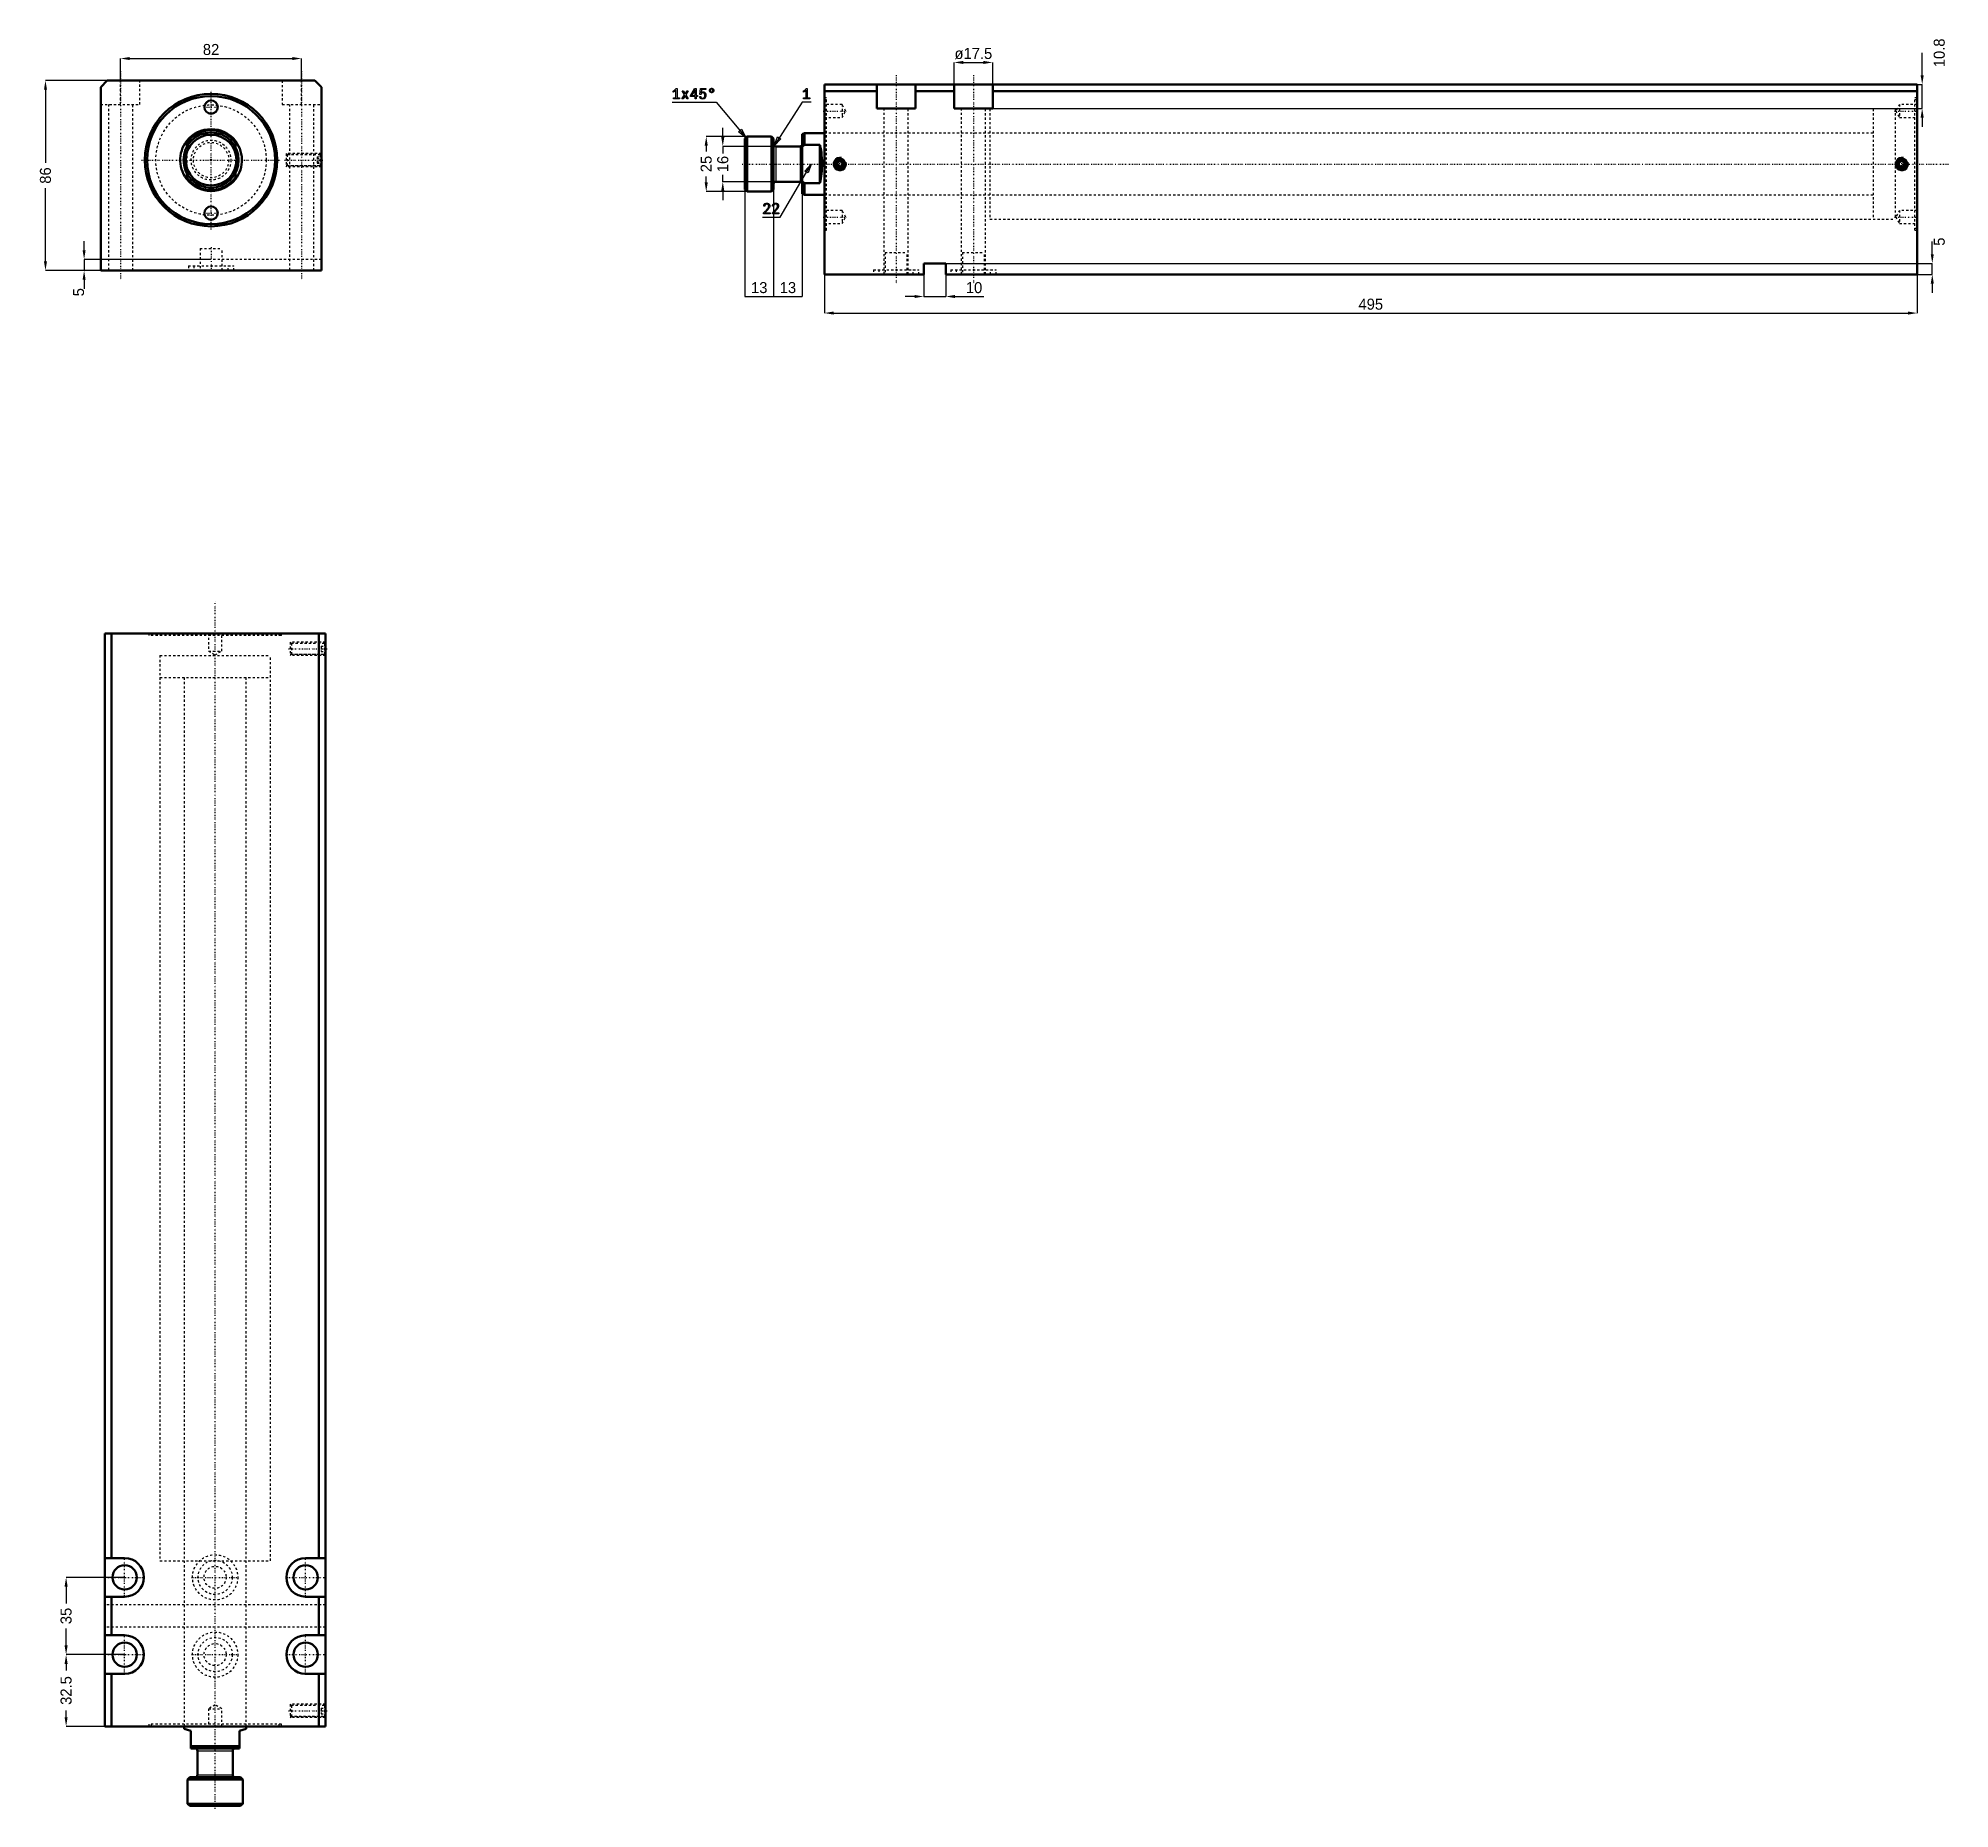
# Model space of a CAD drawing. Header units: millimetres. Extents: x -78 to 788, y -747 to 55.
import ezdxf

# ---------------------------------------------------------------- set-up
doc = ezdxf.new("R2010")
doc.units = ezdxf.units.MM
doc.linetypes.add('Center', pattern=[1.5, 0.45, -0.5, 0.05, -0.5])
doc.linetypes.add('Dashed', pattern=[2, 1, -1])
for name, color, linetype, lineweight in [('2d ConnectionPoints', 7, 'Continuous', 50), ('AM_0', 7, 'Continuous', 50), ('AM_4', 3, 'Continuous', 25), ('AM_5', 3, 'Continuous', 25), ('AM_7', 7, 'Center', 25), ('AM_9', 6, 'Dashed', 25)]:
    doc.layers.add(name, color=color, linetype=linetype, lineweight=lineweight)
doc.dimstyles.new('ISO-25', dxfattribs={"dimtxt": 2.5, "dimasz": 2.5, "dimexe": 1.25, "dimexo": 0.625, "dimtad": 1, "dimtxsty": 'Standard', "dimcen": 2.5, "dimadec": 0, "dimazin": 0, "dimtfac": 1, "dimtmove": 0, "dimatfit": 3, "dimfxl": 0, "dimarcsym": 0})

# ---------------------------------------------------------------- blocks, each defined once
blk = doc.blocks.new('1_JECX_MF_TLA_50_400_0_rod__0_in_JECX_MF_160_TLA_50_400_0__0')
at = {"layer": 'AM_0'}
for p, q in [((-11, 5.94), (-11, 8.66)), ((11, 8.66), (11, 5.94)), ((-11, -8.66), (-11, -5.94)), ((11, -5.94), (11, -8.66))]:
    blk.add_line(p, q, dxfattribs=at)
for points in [[(-11, 8.66), (-11.71, 7.67), (-12.34, 6.62), (-12.87, 5.52), (-13.3, 4.38), (-13.63, 3.2), (-13.86, 2), (-13.98, 0.78), (-13.99, -0.44), (-13.9, -1.65), (-13.7, -2.86), (-13.4, -4.04), (-13, -5.2), (-12.5, -6.31), (-11.9, -7.37), (-11.21, -8.38), (-11, -8.66)], [(11, -8.66), (11.71, -7.67), (12.34, -6.62), (12.87, -5.52), (13.3, -4.38), (13.63, -3.2), (13.86, -2), (13.98, -0.78), (13.99, 0.44), (13.9, 1.65), (13.7, 2.86), (13.4, 4.04), (13, 5.2), (12.5, 6.31), (11.9, 7.37), (11.21, 8.38), (11, 8.66)]]:
    blk.add_lwpolyline(points, dxfattribs=at)
for radius in [12.5, 11.5]:
    blk.add_circle((0, 0), radius, dxfattribs=at)
for radius, start, end in [(14, 38.21321, 141.78679), (13.5, 35.43094, 144.56906), (13.5, 215.43094, 324.56906), (14, 218.21321, 321.78679)]:
    blk.add_arc((0, 0), radius, start, end, dxfattribs=at)
at = {"layer": 'AM_9'}
for p, q in [((-11, 5.94), (-11, -5.94)), ((11, 5.94), (11, -5.94))]:
    blk.add_line(p, q, dxfattribs=at)
for radius in [9, 8]:
    blk.add_circle((0, 0), radius, dxfattribs=at)
blk = doc.blocks.new('2_JECX_MF_EXLA_50_400_0_body__0_in_JECX_MF_160_TLA_50_400_0__0')
at = {"layer": 'AM_0'}
for p, q in [((-47, 36), (-50, 33)), ((47, 36), (-47, 36)), ((50, 33), (47, 36)), ((-50, 33), (-50, -50)), ((50, -50), (50, 33)), ((-50, -50), (50, -50))]:
    blk.add_line(p, q, dxfattribs=at)
for centre, radius in [((0, 0), 30), ((0, 0), 29), ((0, 24), 3), ((0, -24), 3)]:
    blk.add_circle(centre, radius, dxfattribs=at)
at = {"layer": 'AM_5', "linetype": 'Dashed'}
for p, q in [((50, 3), (34, 3)), ((50, -3), (34, -3))]:
    blk.add_line(p, q, dxfattribs=at)
at = {"layer": 'AM_7'}
for p, q in [((-41, 40.3), (-41, -54.3)), ((41, 40.3), (41, -54.3)), ((0, -31.5), (0, 31.5)), ((-3.15, 24), (3.15, 24)), ((-31.5, 0), (31.5, 0)), ((33.2, 0), (50.8, 0)), ((-3.15, -24), (3.15, -24)), ((0, -39.5), (0, -50.5))]:
    blk.add_line(p, q, dxfattribs=at)
at = {"layer": 'AM_9'}
for p, q in [((-41, 25.2), (-41, 36)), ((-32.25, 25.2), (-32.25, 36)), ((32.25, 36), (32.25, 25.2)), ((41, 25.2), (41, 36)), ((-50, 25.2), (-32.25, 25.2)), ((-46.5, 25.2), (-46.5, -50)), ((-35.5, -50), (-35.5, 25.2)), ((32.25, 25.2), (50, 25.2)), ((35.5, 25.2), (35.5, -50)), ((46.5, -50), (46.5, 25.2)), ((34.54, 2.46), (34, 3)), ((34, 3), (34, -3)), ((49.5, 2.4), (34, 2.4)), ((49.46, 2.46), (34.54, 2.46)), ((34.54, 2.46), (34.54, -2.46)), ((48, 1.44), (50, 1.44)), ((48, 1.44), (48, -1.44)), ((48, 0.72), (50, 0.72)), ((50, 3), (49.46, 2.46)), ((49.46, 2.46), (49.46, -2.46)), ((50, 1.9), (49.5, 2.4)), ((49.5, 2.4), (49.5, -2.4)), ((34, -2.4), (49.5, -2.4)), ((34, -3), (34.54, -2.46)), ((34.54, -2.46), (49.46, -2.46)), ((48, -0.72), (50, -0.72)), ((48, -1.44), (50, -1.44)), ((49.46, -2.46), (50, -3)), ((49.5, -2.4), (50, -1.9)), ((-5, -40), (5, -40)), ((-5, -40), (-5, -50)), ((5, -50), (5, -40)), ((50, -45), (-50, -45)), ((-10.25, -47.9), (10.25, -47.9)), ((-10.25, -47.9), (-10.25, -50)), ((-7.75, -47.9), (-7.75, -50)), ((7.75, -50), (7.75, -47.9)), ((10.25, -50), (10.25, -47.9))]:
    blk.add_line(p, q, dxfattribs=at)
blk.add_circle((0, 0), 25, dxfattribs=at)
blk = doc.blocks.new('*D3')
at = {"layer": 'AM_5', "color": 0, "lineweight": -2}
for p, q in [((-41, 36), (-41, 46)), ((-36.83, 46), (36.83, 46)), ((41, 36), (41, 46))]:
    blk.add_line(p, q, dxfattribs=at)
at = {"layer": 'AM_5', "color": 0}
for points in [[(-36.83, 46.69), (-36.83, 45.31), (-41, 46)], [(36.83, 45.31), (36.83, 46.69), (41, 46)]]:
    blk.add_solid(points, dxfattribs=at)
at = {"layer": 'Defpoints', "color": 0}
for p in [(41, 46), (-41, 36), (41, 36)]:
    blk.add_point(p, dxfattribs=at)
at = {"layer": 'AM_5', "color": 0, "insert": (0, 50.05), "char_height": 5, "attachment_point": 5}
blk.add_mtext('82', dxfattribs=at)
blk = doc.blocks.new('*D4')
at = {"layer": 'AM_5', "color": 0, "lineweight": -2}
for p, q in [((-47, 36), (-75, 36)), ((-75, 31.83), (-75, -1.28)), ((-75, -45.83), (-75, -12.72)), ((-50, -50), (-75, -50))]:
    blk.add_line(p, q, dxfattribs=at)
at = {"layer": 'AM_5', "color": 0}
for points in [[(-74.31, 31.83), (-75.69, 31.83), (-75, 36)], [(-75.69, -45.83), (-74.31, -45.83), (-75, -50)]]:
    blk.add_solid(points, dxfattribs=at)
at = {"layer": 'Defpoints', "color": 0}
for p in [(-47, 36), (-75, -50), (-50, -50)]:
    blk.add_point(p, dxfattribs=at)
at = {"layer": 'AM_5', "color": 0, "insert": (-75, -7), "char_height": 5, "attachment_point": 5, "rotation": 90}
blk.add_mtext('86', dxfattribs=at)
blk = doc.blocks.new('*D5')
at = {"layer": 'AM_5', "color": 0, "lineweight": -2}
for p, q in [((-57.5, -40.83), (-57.5, -36.67)), ((0, -45), (-57.5, -45)), ((-57.5, -45), (-57.5, -50)), ((-50, -50), (-57.5, -50)), ((-57.5, -54.17), (-57.5, -58.33))]:
    blk.add_line(p, q, dxfattribs=at)
at = {"layer": 'AM_5', "color": 0}
for points in [[(-58.19, -40.83), (-56.81, -40.83), (-57.5, -45)], [(-56.81, -54.17), (-58.19, -54.17), (-57.5, -50)]]:
    blk.add_solid(points, dxfattribs=at)
at = {"layer": 'Defpoints', "color": 0}
for p in [(-57.5, -50), (-50, -50), (0, -45)]:
    blk.add_point(p, dxfattribs=at)
at = {"layer": 'AM_5', "color": 0, "insert": (-60, -59.83), "char_height": 5, "attachment_point": 5, "rotation": 90}
blk.add_mtext('5', dxfattribs=at)
blk = doc.blocks.new('1_JECX_MF_TLA_50_400_0_rod__0_in_JECX_MF_160_TLA_50_400_0__4')
at = {"layer": 'AM_0'}
for p, q in [((-14, 0), (-14, -1.03)), ((14, -1.03), (14, 0)), ((-11, -2), (-14, -1.03)), ((-11, -10), (-11, -2)), ((14, -1.03), (11, -2)), ((11, -2), (11, -10)), ((-11, -9), (11, -9)), ((-11, -10), (11, -10)), ((-8, -11), (-8, -22)), ((8, -22), (8, -11)), ((-11.5, -23), (-12.5, -24)), ((-12.5, -24), (-12.5, -35)), ((-12.5, -24), (12.5, -24)), ((-11.5, -23), (11.5, -23)), ((12.5, -24), (11.5, -23)), ((12.5, -35), (12.5, -24)), ((-12.5, -35), (12.5, -35)), ((-12.5, -35), (-11.5, -36)), ((-11.5, -36), (11.5, -36)), ((11.5, -36), (12.5, -35))]:
    blk.add_line(p, q, dxfattribs=at)
for centre, start, end in [((-9, -11), 0, 90), ((9, -11), 90, 180), ((-9, -22), 270, 360), ((9, -22), 180, 270)]:
    blk.add_arc(centre, 1, start, end, dxfattribs=at)
at = {"layer": 'AM_4'}
for p, q in [((-8, -11), (8, -11)), ((-8, -22), (8, -22))]:
    blk.add_line(p, q, dxfattribs=at)
at = {"layer": 'AM_7'}
blk.add_line((0, -37.3), (0, 509.75), dxfattribs=at)
at = {"layer": 'AM_9'}
for p, q in [((-25, 485), (25, 485)), ((-25, 485), (-25, 475)), ((25, 475), (25, 485)), ((-25, 475), (25, 475)), ((-14, 475), (-14, 0)), ((14, 0), (14, 475))]:
    blk.add_line(p, q, dxfattribs=at)
blk = doc.blocks.new('2_JECX_MF_EXLA_50_400_0_body__0_in_JECX_MF_160_TLA_50_400_0__4')
at = {"layer": 'AM_0'}
for p, q in [((50, 495), (-50, 495)), ((-50, 495), (-50, 0)), ((-47, 495), (-47, 76.25)), ((47, 495), (47, 76.25)), ((50, 495), (50, 0)), ((-41, 76.25), (-50, 76.25)), ((50, 76.25), (41, 76.25)), ((-50, 58.75), (-41, 58.75)), ((-47, 58.75), (-47, 41.25)), ((41, 58.75), (50, 58.75)), ((47, 58.75), (47, 41.25)), ((-41, 41.25), (-50, 41.25)), ((50, 41.25), (41, 41.25)), ((-50, 23.75), (-41, 23.75)), ((-47, 23.75), (-47, 0)), ((41, 23.75), (50, 23.75)), ((47, 23.75), (47, 0)), ((50, 0), (-50, 0))]:
    blk.add_line(p, q, dxfattribs=at)
for centre in [(-41, 67.5), (41, 67.5), (-41, 32.5), (41, 32.5)]:
    blk.add_circle(centre, 5.5, dxfattribs=at)
for centre, start, end in [((-41, 67.5), 270, 90), ((41, 67.5), 90, 270), ((-41, 32.5), 270, 90), ((41, 32.5), 90, 270)]:
    blk.add_arc(centre, 8.75, start, end, dxfattribs=at)
at = {"layer": 'AM_5', "linetype": 'Dashed'}
for p, q in [((50, 491), (34, 491)), ((50, 485), (34, 485)), ((50, 10), (34, 10)), ((50, 4), (34, 4))]:
    blk.add_line(p, q, dxfattribs=at)
at = {"layer": 'AM_7'}
for p, q in [((33.2, 488), (50.8, 488)), ((-41, 58.3125), (-41, 76.6875)), ((41, 58.3125), (41, 76.6875)), ((-50.1875, 67.5), (-31.8125, 67.5)), ((-10.7625, 67.5), (10.7625, 67.5)), ((31.8125, 67.5), (50.1875, 67.5)), ((-41, 23.3125), (-41, 41.6875)), ((41, 23.3125), (41, 41.6875)), ((-50.1875, 32.5), (-31.8125, 32.5)), ((-10.7625, 32.5), (10.7625, 32.5)), ((31.8125, 32.5), (50.1875, 32.5)), ((33.2, 7), (50.8, 7))]:
    blk.add_line(p, q, dxfattribs=at)
at = {"layer": 'AM_9'}
for p, q in [((-30, 495), (-30, 494)), ((30, 494), (-30, 494)), ((-29, 495), (-29, 494)), ((-3, 495), (-3, 487)), ((3, 487), (3, 495)), ((29, 494), (29, 495)), ((30, 494), (30, 495)), ((-25, 485), (25, 485)), ((-25, 485), (-25, 75)), ((-3, 487), (0, 485.2679)), ((-3, 487), (3, 487)), ((0, 485.2679), (3, 487)), ((25, 75), (25, 485)), ((34, 491), (34, 485)), ((34.5415, 490.4585), (34, 491)), ((49.5, 490.4), (34, 490.4)), ((34, 485.6), (49.5, 485.6)), ((34, 485), (34.5415, 485.5415)), ((49.4585, 490.4585), (34.5415, 490.4585)), ((34.5415, 490.4585), (34.5415, 485.5415)), ((34.5415, 485.5415), (49.4585, 485.5415)), ((48, 489.25), (50, 489.25)), ((48, 489.25), (48, 486.75)), ((48, 488), (50, 488)), ((48, 486.75), (50, 486.75)), ((50, 491), (49.4585, 490.4585)), ((49.4585, 490.4585), (49.4585, 485.5415)), ((49.4585, 485.5415), (50, 485)), ((49.5, 490.4), (49.5, 485.6)), ((50, 489.9), (49.5, 490.4)), ((49.5, 485.6), (50, 486.1)), ((-25, 75), (25, 75)), ((-14, 75), (-14, 0)), ((14, 0), (14, 75)), ((50, 55), (-50, 55)), ((50, 45), (-50, 45)), ((0, 9.7321), (-3, 8)), ((3, 8), (0, 9.7321)), ((34, 10), (34, 4)), ((34.5415, 9.4585), (34, 10)), ((49.5, 9.4), (34, 9.4)), ((49.4585, 9.4585), (34.5415, 9.4585)), ((34.5415, 9.4585), (34.5415, 4.5415)), ((50, 10), (49.4585, 9.4585)), ((49.4585, 9.4585), (49.4585, 4.5415)), ((50, 8.9), (49.5, 9.4)), ((49.5, 9.4), (49.5, 4.6)), ((30, 1), (-30, 1)), ((-30, 1), (-30, 0)), ((-29, 1), (-29, 0)), ((-3, 8), (-3, 0)), ((-3, 8), (3, 8)), ((3, 0), (3, 8)), ((29, 0), (29, 1)), ((30, 0), (30, 1)), ((34, 4.6), (49.5, 4.6)), ((34, 4), (34.5415, 4.5415)), ((34.5415, 4.5415), (49.4585, 4.5415)), ((48, 8.25), (50, 8.25)), ((48, 8.25), (48, 5.75)), ((48, 7), (50, 7)), ((48, 5.75), (50, 5.75)), ((49.4585, 4.5415), (50, 4)), ((49.5, 4.6), (50, 5.1))]:
    blk.add_line(p, q, dxfattribs=at)
for centre, radius in [((0, 67.5), 10.25), ((0, 67.5), 7.75), ((0, 67.5), 5), ((0, 32.5), 10.25), ((0, 32.5), 7.75), ((0, 32.5), 5)]:
    blk.add_circle(centre, radius, dxfattribs=at)
blk = doc.blocks.new('*D11')
at = {"layer": 'AM_5', "color": 0, "lineweight": -2}
for p, q in [((-39.15, -641.83), (-65.65, -641.83)), ((-65.65, -646), (-65.65, -653.66)), ((-65.65, -672.66), (-65.65, -665)), ((-39.15, -676.83), (-65.65, -676.83))]:
    blk.add_line(p, q, dxfattribs=at)
at = {"layer": 'AM_5', "color": 0}
for points in [[(-66.35, -646), (-64.96, -646), (-65.65, -641.83)], [(-66.35, -672.66), (-64.96, -672.66), (-65.65, -676.83)]]:
    blk.add_solid(points, dxfattribs=at)
at = {"layer": 'Defpoints', "color": 0}
for p in [(-65.65, -641.83), (-39.15, -641.83), (-39.15, -676.83)]:
    blk.add_point(p, dxfattribs=at)
at = {"layer": 'AM_5', "color": 0, "insert": (-65.65, -659.33), "char_height": 5, "attachment_point": 5, "rotation": 90}
blk.add_mtext('35', dxfattribs=at)
blk = doc.blocks.new('*D12')
at = {"layer": 'AM_5', "color": 0, "lineweight": -2}
for p, q in [((-39.15, -676.83), (-65.65, -676.83)), ((-65.65, -681), (-65.65, -684.08)), ((-65.65, -705.16), (-65.65, -702.08)), ((-48.15, -709.33), (-65.65, -709.33))]:
    blk.add_line(p, q, dxfattribs=at)
at = {"layer": 'AM_5', "color": 0}
for points in [[(-66.35, -681), (-64.96, -681), (-65.65, -676.83)], [(-66.35, -705.16), (-64.96, -705.16), (-65.65, -709.33)]]:
    blk.add_solid(points, dxfattribs=at)
at = {"layer": 'Defpoints', "color": 0}
for p in [(-39.15, -676.83), (-65.65, -709.33), (-48.15, -709.33)]:
    blk.add_point(p, dxfattribs=at)
at = {"layer": 'AM_5', "color": 0, "insert": (-65.65, -693.08), "char_height": 5, "attachment_point": 5, "rotation": 90}
blk.add_mtext('32.5', dxfattribs=at)
blk = doc.blocks.new('1_JECX_MF_TLA_50_400_0_rod__0_in_JECX_MF_160_TLA_50_400_0__2')
at = {"layer": 'AM_0'}
for p, q in [((-35, 12.5), (-36, 11.5)), ((-36, 11.5), (-36, -11.5)), ((-24, 12.5), (-35, 12.5)), ((-35, 12.5), (-35, -12.5)), ((-23, 11.5), (-24, 12.5)), ((-24, 12.5), (-24, -12.5)), ((-23, 11.5), (-23, -11.5)), ((-9, 14), (-10, 13.5)), ((-10, 13.5), (-10, -13.5)), ((-9, 8.66), (-10, 7.83)), ((0, 14), (-9, 14)), ((-9, 14), (-9, 8.66)), ((-2, 8.66), (-9, 8.66)), ((-2, 8.66), (-2, -8.66)), ((-11, 8), (-22, 8)), ((-22, -8), (-11, -8)), ((-36, -11.5), (-35, -12.5)), ((-35, -12.5), (-24, -12.5)), ((-24, -12.5), (-23, -11.5)), ((-10, -13.5), (-9, -14)), ((-9, -8.66), (-2, -8.66)), ((-9, -8.66), (-9, -14)), ((-9, -14), (0, -14))]:
    blk.add_line(p, q, dxfattribs=at)
for points in [[(-2, -8.66), (-1.77, -7.67), (-1.57, -6.62), (-1.39, -5.52), (-1.25, -4.38), (-1.15, -3.2), (-1.07, -2), (-1.03, -0.78), (-1.03, 0.44), (-1.06, 1.65), (-1.12, 2.86), (-1.22, 4.04), (-1.35, 5.2), (-1.51, 6.31), (-1.71, 7.37), (-1.93, 8.38), (-2, 8.66)], [(-10, -7.83), (-9.96, -7.86), (-9, -8.66)]]:
    blk.add_lwpolyline(points, dxfattribs=at)
for centre, start, end in [((-22, 9), 180, 270), ((-11, 9), 270, 0), ((-22, -9), 90, 180), ((-11, -9), 360, 90)]:
    blk.add_arc(centre, 1, start, end, dxfattribs=at)
at = {"layer": 'AM_4'}
for p, q in [((-22, 8), (-22, -8)), ((-11, 8), (-11, -8))]:
    blk.add_line(p, q, dxfattribs=at)
at = {"layer": 'AM_7'}
blk.add_line((-37.3, 0), (509.75, 0), dxfattribs=at)
at = {"layer": 'AM_9'}
for p, q in [((485, 25), (475, 25)), ((475, 25), (475, -25)), ((485, 25), (485, -25)), ((475, 14), (0, 14)), ((0, -14), (475, -14)), ((475, -25), (485, -25))]:
    blk.add_line(p, q, dxfattribs=at)
blk = doc.blocks.new('2_JECX_MF_EXLA_50_400_0_body__0_in_JECX_MF_160_TLA_50_400_0__2')
at = {"layer": 'AM_0'}
for p, q in [((0, -50), (0, 36)), ((495, 36), (0, 36)), ((23.75, 36), (23.75, 25.2)), ((41.25, 25.2), (41.25, 36)), ((58.75, 36), (58.75, 25.2)), ((76.25, 25.2), (76.25, 36)), ((495, -50), (495, 36)), ((23.75, 33), (0, 33)), ((58.75, 33), (41.25, 33)), ((495, 33), (76.25, 33)), ((23.75, 25.2), (41.25, 25.2)), ((58.75, 25.2), (76.25, 25.2)), ((7, 1.44), (5.75, 0.72)), ((5.75, 0.72), (5.75, -0.72)), ((8.25, 0.72), (7, 1.44)), ((8.25, -0.72), (8.25, 0.72)), ((488, 1.44), (486.75, 0.72)), ((486.75, 0.72), (486.75, -0.72)), ((489.25, 0.72), (488, 1.44)), ((489.25, -0.72), (489.25, 0.72)), ((5.75, -0.72), (7, -1.44)), ((7, -1.44), (8.25, -0.72)), ((486.75, -0.72), (488, -1.44)), ((488, -1.44), (489.25, -0.72)), ((45, -50), (0, -50)), ((45, -45), (45, -50)), ((55, -45), (45, -45)), ((55, -50), (55, -45)), ((495, -50), (55, -50))]:
    blk.add_line(p, q, dxfattribs=at)
for centre, radius in [((7, 0), 2.46), ((7, 0), 2.4), ((7, 0), 1.9), ((488, 0), 2.46), ((488, 0), 2.4), ((488, 0), 1.9)]:
    blk.add_circle(centre, radius, dxfattribs=at)
at = {"layer": 'AM_5'}
for centre in [(7, 0), (488, 0)]:
    blk.add_arc(centre, 3, 75, 15, dxfattribs=at)
at = {"layer": 'AM_7'}
for p, q in [((32.5, 40.3), (32.5, -54.3)), ((67.5, 40.3), (67.5, -54.3)), ((-0.49, 24), (10.22, 24)), ((484.78, 24), (495.49, 24)), ((7, -3.15), (7, 3.15)), ((488, -3.15), (488, 3.15)), ((-0.49, -24), (10.22, -24)), ((484.78, -24), (495.49, -24))]:
    blk.add_line(p, q, dxfattribs=at)
at = {"layer": 'AM_9'}
for p, q in [((1, 30), (0, 30)), ((1, 29), (0, 29)), ((8, 27), (0, 27)), ((1, -30), (1, 30)), ((9.73, 24), (8, 27)), ((8, 27), (8, 21)), ((487, 27), (485.27, 24)), ((495, 27), (487, 27)), ((487, 27), (487, 21)), ((494, -30), (494, 30)), ((495, 30), (494, 30)), ((495, 29), (494, 29)), ((0, 21), (8, 21)), ((8, 21), (9.73, 24)), ((27, 25.2), (27, -50)), ((38, -50), (38, 25.2)), ((62, 25.2), (62, -50)), ((73, -50), (73, 25.2)), ((485, 25), (75, 25)), ((75, 25), (75, -25)), ((485, 25), (485, -25)), ((485.27, 24), (487, 21)), ((487, 21), (495, 21)), ((75, 14), (0, 14)), ((0, -14), (75, -14)), ((8, -21), (0, -21)), ((9.73, -24), (8, -21)), ((8, -21), (8, -27)), ((8, -27), (9.73, -24)), ((75, -25), (485, -25)), ((487, -21), (485.27, -24)), ((485.27, -24), (487, -27)), ((495, -21), (487, -21)), ((487, -21), (487, -27)), ((0, -27), (8, -27)), ((0, -29), (1, -29)), ((0, -30), (1, -30)), ((487, -27), (495, -27)), ((494, -29), (495, -29)), ((494, -30), (495, -30)), ((27.5, -40), (37.5, -40)), ((27.5, -40), (27.5, -50)), ((37.5, -50), (37.5, -40)), ((62.5, -40), (72.5, -40)), ((62.5, -40), (62.5, -50)), ((72.5, -50), (72.5, -40)), ((22.25, -47.9), (42.75, -47.9)), ((22.25, -47.9), (22.25, -50)), ((24.75, -47.9), (24.75, -50)), ((40.25, -50), (40.25, -47.9)), ((42.75, -50), (42.75, -47.9)), ((57.25, -47.9), (77.75, -47.9)), ((57.25, -47.9), (57.25, -50)), ((59.75, -47.9), (59.75, -50)), ((75.25, -50), (75.25, -47.9)), ((77.75, -50), (77.75, -47.9))]:
    blk.add_line(p, q, dxfattribs=at)
blk = doc.blocks.new('*D25')
at = {"layer": 'AM_5', "color": 0, "lineweight": -2}
for p, q in [((336.54, 34.22), (336.54, 44.22)), ((340.7, 44.22), (349.87, 44.22)), ((354.04, 34.22), (354.04, 44.22))]:
    blk.add_line(p, q, dxfattribs=at)
at = {"layer": 'AM_5', "color": 0}
for points in [[(340.7, 44.92), (340.7, 43.53), (336.54, 44.22)], [(349.87, 44.92), (349.87, 43.53), (354.04, 44.22)]]:
    blk.add_solid(points, dxfattribs=at)
at = {"layer": 'Defpoints', "color": 0}
for p in [(354.04, 44.22), (336.54, 34.22), (354.04, 34.22)]:
    blk.add_point(p, dxfattribs=at)
at = {"layer": 'AM_5', "color": 0, "insert": (345.29, 48.22), "char_height": 5, "attachment_point": 5}
blk.add_mtext('ø17.5', dxfattribs=at)
blk = doc.blocks.new('*D26')
at = {"layer": 'AM_5', "color": 0, "lineweight": -2}
for p, q in [((775.04, 38.39), (775.04, 48.56)), ((354.04, 34.22), (775.04, 34.22)), ((775.04, 23.42), (775.04, 34.22)), ((354.04, 23.42), (775.04, 23.42)), ((775.04, 19.26), (775.04, 15.09))]:
    blk.add_line(p, q, dxfattribs=at)
at = {"layer": 'AM_5', "color": 0}
for points in [[(774.34, 38.39), (775.73, 38.39), (775.04, 34.22)], [(774.34, 19.26), (775.73, 19.26), (775.04, 23.42)]]:
    blk.add_solid(points, dxfattribs=at)
at = {"layer": 'Defpoints', "color": 0}
for p in [(354.04, 34.22), (775.04, 34.22), (354.04, 23.42)]:
    blk.add_point(p, dxfattribs=at)
at = {"layer": 'AM_5', "color": 0, "insert": (782.79, 48.56), "char_height": 5, "attachment_point": 5, "rotation": 90}
blk.add_mtext('10.8', dxfattribs=at)
blk = doc.blocks.new('*D27')
at = {"layer": 'AM_5', "color": 0, "lineweight": -2}
for p, q in [((277.79, -51.78), (277.79, -69.28)), ((772.79, -51.78), (772.79, -69.28)), ((281.95, -69.28), (768.62, -69.28))]:
    blk.add_line(p, q, dxfattribs=at)
at = {"layer": 'AM_5', "color": 0}
for points in [[(281.95, -68.58), (281.95, -69.97), (277.79, -69.28)], [(768.62, -68.58), (768.62, -69.97), (772.79, -69.28)]]:
    blk.add_solid(points, dxfattribs=at)
at = {"layer": 'Defpoints', "color": 0}
for p in [(277.79, -51.78), (772.79, -51.78), (772.79, -69.28)]:
    blk.add_point(p, dxfattribs=at)
at = {"layer": 'AM_5', "color": 0, "insert": (525.29, -65.28), "char_height": 5, "attachment_point": 5}
blk.add_mtext('495', dxfattribs=at)
blk = doc.blocks.new('*D28')
at = {"layer": 'AM_5', "color": 0, "lineweight": -2}
for p, q in [((254.79, -13.28), (254.79, -61.78)), ((267.79, -10.78), (267.79, -61.78)), ((254.79, -61.78), (267.79, -61.78))]:
    blk.add_line(p, q, dxfattribs=at)
at = {"layer": 'Defpoints', "color": 0}
for p in [(254.79, -13.28), (267.79, -10.78), (267.79, -61.78)]:
    blk.add_point(p, dxfattribs=at)
at = {"layer": 'AM_5', "color": 0, "insert": (261.29, -57.78), "char_height": 5, "attachment_point": 5}
blk.add_mtext('13', dxfattribs=at)
blk = doc.blocks.new('*D29')
at = {"layer": 'AM_5', "color": 0, "lineweight": -2}
for p, q in [((241.79, -13.28), (241.79, -61.78)), ((254.79, -13.28), (254.79, -61.78)), ((241.79, -61.78), (254.79, -61.78))]:
    blk.add_line(p, q, dxfattribs=at)
at = {"layer": 'Defpoints', "color": 0}
for p in [(241.79, -13.28), (254.79, -13.28), (254.79, -61.78)]:
    blk.add_point(p, dxfattribs=at)
at = {"layer": 'AM_5', "color": 0, "insert": (248.29, -57.78), "char_height": 5, "attachment_point": 5}
blk.add_mtext('13', dxfattribs=at)
blk = doc.blocks.new('*D30')
at = {"layer": 'AM_5', "color": 0, "lineweight": -2}
for p, q in [((242.79, 10.72), (224.29, 10.72)), ((224.29, 6.56), (224.29, 3.89)), ((224.29, -10.11), (224.29, -7.44)), ((242.79, -14.28), (224.29, -14.28))]:
    blk.add_line(p, q, dxfattribs=at)
at = {"layer": 'AM_5', "color": 0}
for points in [[(223.59, 6.56), (224.98, 6.56), (224.29, 10.72)], [(223.59, -10.11), (224.98, -10.11), (224.29, -14.28)]]:
    blk.add_solid(points, dxfattribs=at)
at = {"layer": 'Defpoints', "color": 0}
for p in [(224.29, 10.72), (242.79, 10.72), (242.79, -14.28)]:
    blk.add_point(p, dxfattribs=at)
at = {"layer": 'AM_5', "color": 0, "insert": (224.29, -1.78), "char_height": 5, "attachment_point": 5, "rotation": 90}
blk.add_mtext('25', dxfattribs=at)
blk = doc.blocks.new('*D31')
at = {"layer": 'AM_5', "color": 0, "lineweight": -2}
for p, q in [((231.79, 10.39), (231.79, 14.56)), ((255.79, 6.22), (231.79, 6.22)), ((231.79, 6.22), (231.79, 3.06)), ((231.79, -9.78), (231.79, -6.61)), ((255.79, -9.78), (231.79, -9.78)), ((231.79, -13.94), (231.79, -18.11))]:
    blk.add_line(p, q, dxfattribs=at)
at = {"layer": 'AM_5', "color": 0}
for points in [[(231.09, 10.39), (232.48, 10.39), (231.79, 6.22)], [(231.09, -13.94), (232.48, -13.94), (231.79, -9.78)]]:
    blk.add_solid(points, dxfattribs=at)
at = {"layer": 'Defpoints', "color": 0}
for p in [(231.79, 6.22), (255.79, 6.22), (255.79, -9.78)]:
    blk.add_point(p, dxfattribs=at)
at = {"layer": 'AM_5', "color": 0, "insert": (231.79, -1.78), "char_height": 5, "attachment_point": 5, "rotation": 90}
blk.add_mtext('16', dxfattribs=at)
blk = doc.blocks.new('*D32')
at = {"layer": 'AM_5', "color": 0, "lineweight": -2}
for p, q in [((322.79, -46.78), (322.79, -61.78)), ((332.79, -51.78), (332.79, -61.78)), ((318.62, -61.78), (314.45, -61.78)), ((322.79, -61.78), (332.79, -61.78)), ((336.95, -61.78), (350, -61.78))]:
    blk.add_line(p, q, dxfattribs=at)
at = {"layer": 'AM_5', "color": 0}
for points in [[(318.62, -61.08), (318.62, -62.47), (322.79, -61.78)], [(336.95, -61.08), (336.95, -62.47), (332.79, -61.78)]]:
    blk.add_solid(points, dxfattribs=at)
at = {"layer": 'Defpoints', "color": 0}
for p in [(322.79, -46.78), (332.79, -51.78), (332.79, -61.78)]:
    blk.add_point(p, dxfattribs=at)
at = {"layer": 'AM_5', "color": 0, "insert": (345.59, -57.78), "char_height": 5, "attachment_point": 5}
blk.add_mtext('10', dxfattribs=at)
blk = doc.blocks.new('*D33')
at = {"layer": 'AM_5', "color": 0, "lineweight": -2}
for p, q in [((779.62, -42.61), (779.62, -36.94)), ((322.79, -46.78), (779.62, -46.78)), ((332.79, -51.78), (779.62, -51.78)), ((779.62, -51.78), (779.62, -46.78)), ((779.62, -55.94), (779.62, -60.11))]:
    blk.add_line(p, q, dxfattribs=at)
at = {"layer": 'AM_5', "color": 0}
for points in [[(778.92, -42.61), (780.31, -42.61), (779.62, -46.78)], [(778.92, -55.94), (780.31, -55.94), (779.62, -51.78)]]:
    blk.add_solid(points, dxfattribs=at)
at = {"layer": 'Defpoints', "color": 0}
for p in [(322.79, -46.78), (332.79, -51.78), (779.62, -51.78)]:
    blk.add_point(p, dxfattribs=at)
at = {"layer": 'AM_5', "color": 0, "insert": (782.79, -36.94), "char_height": 5, "attachment_point": 5, "rotation": 90}
blk.add_mtext('5', dxfattribs=at)

msp = doc.modelspace()

# ---------------------------------------------------------------- linework, layer by layer
at = {"layer": '2d ConnectionPoints'}
for p in [(0, 0), (277.786, -1.775), (1.849, -709.33)]:
    msp.add_point(p, dxfattribs=at)
at = {"layer": 'AM_5'}
for p, q in [((208.786, 26.225), (228.786, 26.225)), ((228.786, 26.225), (242.286, 10.225)), ((267.786, 26.225), (255.079, 6.517)), ((271.786, 26.225), (267.786, 26.225)), ((257.786, -25.775), (271.786, -1.775)), ((249.786, -25.775), (257.786, -25.775))]:
    msp.add_line(p, q, dxfattribs=at)
for points in [[(209.394, 28.141), (210.59, 28.141), (210.59, 31.657), (210.59, 31.657), (210.525, 31.592), (210.417, 31.491), (210.417, 31.491), (210.293, 31.386), (210.203, 31.313), (210.203, 31.313), (210.109, 31.24), (209.967, 31.137), (209.967, 31.137), (209.824, 31.041), (209.729, 30.981), (209.729, 30.981), (209.635, 30.927), (209.505, 30.861), (209.505, 30.861), (209.387, 30.814), (209.316, 30.793), (209.316, 31.287), (209.316, 31.287), (209.405, 31.329), (209.545, 31.409), (209.545, 31.409), (209.692, 31.509), (209.795, 31.587), (209.795, 31.587), (209.899, 31.671), (210.049, 31.8), (210.049, 31.8), (210.194, 31.935), (210.288, 32.028), (210.288, 32.028), (210.376, 32.119), (210.495, 32.247), (210.495, 32.247), (210.596, 32.364), (210.655, 32.437), (211.071, 32.437), (211.071, 28.141), (212.156, 28.141), (212.156, 27.725), (209.394, 27.725), (209.394, 28.141)], [(214.457, 29.509), (213.358, 31.3), (213.927, 31.3), (214.746, 29.944), (215.607, 31.3), (216.124, 31.3), (215.038, 29.551), (216.176, 27.725), (215.601, 27.725), (214.736, 29.129), (213.823, 27.725), (213.296, 27.725), (214.457, 29.509)], [(219.211, 28.765), (217.105, 28.765), (217.105, 29.187), (219.022, 32.437), (219.666, 32.437), (219.666, 29.203), (220.368, 29.203), (220.368, 28.765), (219.666, 28.765), (219.666, 27.725), (219.211, 27.725), (219.211, 28.765)], [(219.217, 29.203), (219.217, 31.891), (217.664, 29.203), (219.217, 29.203)], [(222.668, 27.666), (222.668, 27.666), (222.521, 27.671), (222.312, 27.697), (222.312, 27.697), (222.116, 27.746), (221.992, 27.791), (221.992, 27.791), (221.876, 27.847), (221.72, 27.951), (221.72, 27.951), (221.586, 28.08), (221.509, 28.18), (221.509, 28.18), (221.444, 28.29), (221.374, 28.477), (221.374, 28.477), (221.336, 28.688), (221.329, 28.843), (221.836, 28.843), (221.836, 28.843), (221.845, 28.697), (221.895, 28.506), (221.895, 28.506), (221.987, 28.35), (222.071, 28.264), (222.071, 28.264), (222.171, 28.194), (222.343, 28.118), (222.343, 28.118), (222.541, 28.077), (222.687, 28.069), (222.687, 28.069), (222.813, 28.076), (222.985, 28.112), (222.985, 28.112), (223.137, 28.179), (223.227, 28.241), (223.227, 28.241), (223.308, 28.314), (223.413, 28.44), (223.413, 28.44), (223.497, 28.586), (223.542, 28.693), (223.542, 28.693), (223.578, 28.807), (223.618, 28.986), (223.618, 28.986), (223.639, 29.174), (223.643, 29.304), (223.643, 29.304), (223.639, 29.423), (223.618, 29.597), (223.618, 29.597), (223.58, 29.764), (223.545, 29.871), (223.545, 29.871), (223.502, 29.973), (223.423, 30.11), (223.423, 30.11), (223.325, 30.229), (223.25, 30.299), (223.25, 30.299), (223.166, 30.357), (223.028, 30.42), (223.028, 30.42), (222.872, 30.455), (222.759, 30.461), (222.759, 30.461), (222.638, 30.453), (222.468, 30.411), (222.468, 30.411), (222.311, 30.334), (222.213, 30.263), (222.213, 30.263), (222.124, 30.178), (222.015, 30.028), (222.015, 30.028), (221.933, 29.852), (221.894, 29.72), (221.4, 29.72), (221.738, 32.45), (224.033, 32.45), (224.033, 32.028), (222.2, 32.028), (221.992, 30.464), (221.992, 30.464), (222.061, 30.548), (222.168, 30.658), (222.168, 30.658), (222.281, 30.748), (222.359, 30.797), (222.359, 30.797), (222.441, 30.838), (222.574, 30.881), (222.574, 30.881), (222.72, 30.905), (222.824, 30.91), (222.824, 30.91), (222.983, 30.901), (223.206, 30.856), (223.206, 30.856), (223.408, 30.772), (223.532, 30.695), (223.532, 30.695), (223.646, 30.603), (223.796, 30.442), (223.796, 30.442), (223.919, 30.253), (223.987, 30.112), (223.987, 30.112), (224.043, 29.961), (224.104, 29.722), (224.104, 29.722), (224.137, 29.468), (224.143, 29.291), (224.143, 29.291), (224.136, 29.104), (224.097, 28.84), (224.097, 28.84), (224.025, 28.596), (223.958, 28.444), (223.958, 28.444), (223.878, 28.303), (223.735, 28.117), (223.735, 28.117), (223.566, 27.959), (223.438, 27.871), (223.438, 27.871), (223.3, 27.797), (223.078, 27.717), (223.078, 27.717), (222.838, 27.674), (222.668, 27.666)], [(226.743, 30.52), (226.743, 30.52), (226.64, 30.525), (226.492, 30.553), (226.492, 30.553), (226.352, 30.606), (226.262, 30.654), (226.262, 30.654), (226.177, 30.712), (226.063, 30.813), (226.063, 30.813), (225.966, 30.932), (225.911, 31.02), (225.911, 31.02), (225.864, 31.114), (225.813, 31.261), (225.813, 31.261), (225.786, 31.414), (225.781, 31.521), (225.781, 31.521), (225.786, 31.627), (225.813, 31.781), (225.813, 31.781), (225.864, 31.927), (225.911, 32.021), (225.911, 32.021), (225.966, 32.109), (226.063, 32.228), (226.063, 32.228), (226.177, 32.329), (226.262, 32.387), (226.262, 32.387), (226.352, 32.435), (226.492, 32.488), (226.492, 32.488), (226.64, 32.516), (226.743, 32.522), (226.743, 32.522), (226.845, 32.516), (226.992, 32.488), (226.992, 32.488), (227.133, 32.435), (227.222, 32.387), (227.222, 32.387), (227.306, 32.329), (227.419, 32.228), (227.419, 32.228), (227.515, 32.111), (227.57, 32.023), (227.57, 32.023), (227.616, 31.929), (227.666, 31.783), (227.666, 31.783), (227.693, 31.628), (227.698, 31.521), (227.698, 31.521), (227.693, 31.413), (227.666, 31.258), (227.666, 31.258), (227.616, 31.112), (227.57, 31.018), (227.57, 31.018), (227.515, 30.931), (227.419, 30.813), (227.419, 30.813), (227.306, 30.712), (227.222, 30.654), (227.222, 30.654), (227.133, 30.606), (226.992, 30.553), (226.992, 30.553), (226.845, 30.525), (226.743, 30.52)], [(226.743, 30.916), (226.743, 30.916), (226.804, 30.919), (226.893, 30.936), (226.893, 30.936), (226.978, 30.968), (227.032, 30.997), (227.032, 30.997), (227.083, 31.032), (227.151, 31.093), (227.151, 31.093), (227.21, 31.165), (227.243, 31.218), (227.243, 31.218), (227.271, 31.275), (227.302, 31.364), (227.302, 31.364), (227.318, 31.456), (227.321, 31.521), (227.321, 31.521), (227.318, 31.585), (227.302, 31.677), (227.302, 31.677), (227.271, 31.766), (227.243, 31.823), (227.243, 31.823), (227.21, 31.876), (227.151, 31.948), (227.151, 31.948), (227.083, 32.009), (227.032, 32.044), (227.032, 32.044), (226.978, 32.073), (226.893, 32.105), (226.893, 32.105), (226.804, 32.122), (226.743, 32.125), (226.743, 32.125), (226.681, 32.122), (226.592, 32.105), (226.592, 32.105), (226.506, 32.073), (226.452, 32.044), (226.452, 32.044), (226.4, 32.009), (226.331, 31.948), (226.331, 31.948), (226.271, 31.876), (226.237, 31.823), (226.237, 31.823), (226.209, 31.766), (226.177, 31.677), (226.177, 31.677), (226.161, 31.585), (226.158, 31.521), (226.158, 31.521), (226.161, 31.456), (226.177, 31.364), (226.177, 31.364), (226.209, 31.275), (226.237, 31.218), (226.237, 31.218), (226.271, 31.165), (226.331, 31.093), (226.331, 31.093), (226.4, 31.032), (226.452, 30.997), (226.452, 30.997), (226.506, 30.968), (226.592, 30.936), (226.592, 30.936), (226.681, 30.919), (226.743, 30.916)], [(268.394, 28.141), (269.59, 28.141), (269.59, 31.657), (269.59, 31.657), (269.525, 31.592), (269.417, 31.491), (269.417, 31.491), (269.293, 31.386), (269.203, 31.313), (269.203, 31.313), (269.109, 31.24), (268.967, 31.137), (268.967, 31.137), (268.824, 31.041), (268.729, 30.981), (268.729, 30.981), (268.635, 30.927), (268.505, 30.861), (268.505, 30.861), (268.387, 30.814), (268.316, 30.793), (268.316, 31.287), (268.316, 31.287), (268.405, 31.329), (268.545, 31.409), (268.545, 31.409), (268.692, 31.509), (268.795, 31.587), (268.795, 31.587), (268.899, 31.671), (269.049, 31.8), (269.049, 31.8), (269.194, 31.935), (269.288, 32.028), (269.288, 32.028), (269.376, 32.119), (269.495, 32.247), (269.495, 32.247), (269.596, 32.364), (269.655, 32.437), (270.071, 32.437), (270.071, 28.141), (271.156, 28.141), (271.156, 27.725), (268.394, 27.725), (268.394, 28.141)], [(242.286, 10.225), (238.962, 12.872), (240.236, 13.946), (242.286, 10.225)], [(255.079, 6.517), (256.637, 10.471), (258.037, 9.568), (255.079, 6.517)], [(271.786, -1.775), (270.406, -5.794), (268.967, -4.955), (271.786, -1.775)], [(250.433, -23.664), (250.433, -23.664), (250.647, -23.469), (250.952, -23.183), (250.952, -23.183), (251.238, -22.906), (251.418, -22.727), (251.418, -22.727), (251.59, -22.546), (251.837, -22.262), (251.837, -22.262), (252.07, -21.962), (252.217, -21.753), (252.217, -21.753), (252.347, -21.546), (252.488, -21.25), (252.488, -21.25), (252.563, -20.972), (252.578, -20.798), (252.578, -20.798), (252.573, -20.7), (252.55, -20.562), (252.55, -20.562), (252.507, -20.433), (252.467, -20.353), (252.467, -20.353), (252.42, -20.278), (252.336, -20.18), (252.336, -20.18), (252.237, -20.097), (252.163, -20.05), (252.163, -20.05), (252.084, -20.012), (251.958, -19.97), (251.958, -19.97), (251.824, -19.948), (251.73, -19.943), (251.73, -19.943), (251.625, -19.948), (251.478, -19.971), (251.478, -19.971), (251.341, -20.014), (251.255, -20.054), (251.255, -20.054), (251.175, -20.102), (251.07, -20.189), (251.07, -20.189), (250.98, -20.294), (250.93, -20.374), (250.93, -20.374), (250.888, -20.461), (250.842, -20.603), (250.842, -20.603), (250.818, -20.758), (250.813, -20.869), (250.326, -20.869), (250.326, -20.869), (250.333, -20.703), (250.373, -20.471), (250.373, -20.471), (250.446, -20.26), (250.514, -20.132), (250.514, -20.132), (250.595, -20.014), (250.735, -19.86), (250.735, -19.86), (250.9, -19.733), (251.023, -19.664), (251.023, -19.664), (251.153, -19.606), (251.359, -19.544), (251.359, -19.544), (251.578, -19.511), (251.73, -19.504), (251.73, -19.504), (251.872, -19.51), (252.078, -19.542), (252.078, -19.542), (252.276, -19.6), (252.402, -19.654), (252.402, -19.654), (252.522, -19.719), (252.683, -19.838), (252.683, -19.838), (252.821, -19.983), (252.901, -20.093), (252.901, -20.093), (252.968, -20.213), (253.041, -20.408), (253.041, -20.408), (253.081, -20.622), (253.088, -20.775), (253.088, -20.775), (253.077, -20.949), (253.019, -21.215), (253.019, -21.215), (252.911, -21.489), (252.812, -21.675), (252.812, -21.675), (252.698, -21.861), (252.512, -22.13), (252.512, -22.13), (252.311, -22.387), (252.167, -22.551), (252.167, -22.551), (252.012, -22.719), (251.752, -22.99), (251.752, -22.99), (251.459, -23.285), (251.245, -23.495), (250.901, -23.833), (253.228, -23.837), (253.228, -24.275), (250.261, -24.275), (250.261, -23.82), (250.433, -23.664)], [(254.433, -23.664), (254.433, -23.664), (254.647, -23.469), (254.952, -23.183), (254.952, -23.183), (255.238, -22.906), (255.418, -22.727), (255.418, -22.727), (255.59, -22.546), (255.837, -22.262), (255.837, -22.262), (256.07, -21.962), (256.217, -21.753), (256.217, -21.753), (256.347, -21.546), (256.488, -21.25), (256.488, -21.25), (256.563, -20.972), (256.578, -20.798), (256.578, -20.798), (256.573, -20.7), (256.55, -20.562), (256.55, -20.562), (256.507, -20.433), (256.467, -20.353), (256.467, -20.353), (256.42, -20.278), (256.336, -20.18), (256.336, -20.18), (256.237, -20.097), (256.163, -20.05), (256.163, -20.05), (256.084, -20.012), (255.958, -19.97), (255.958, -19.97), (255.824, -19.948), (255.73, -19.943), (255.73, -19.943), (255.625, -19.948), (255.478, -19.971), (255.478, -19.971), (255.341, -20.014), (255.255, -20.054), (255.255, -20.054), (255.175, -20.102), (255.07, -20.189), (255.07, -20.189), (254.98, -20.294), (254.93, -20.374), (254.93, -20.374), (254.888, -20.461), (254.842, -20.603), (254.842, -20.603), (254.818, -20.758), (254.813, -20.869), (254.326, -20.869), (254.326, -20.869), (254.333, -20.703), (254.373, -20.471), (254.373, -20.471), (254.446, -20.26), (254.514, -20.132), (254.514, -20.132), (254.595, -20.014), (254.735, -19.86), (254.735, -19.86), (254.9, -19.733), (255.023, -19.664), (255.023, -19.664), (255.153, -19.606), (255.359, -19.544), (255.359, -19.544), (255.578, -19.511), (255.73, -19.504), (255.73, -19.504), (255.872, -19.51), (256.078, -19.542), (256.078, -19.542), (256.276, -19.6), (256.402, -19.654), (256.402, -19.654), (256.522, -19.719), (256.683, -19.838), (256.683, -19.838), (256.821, -19.983), (256.901, -20.093), (256.901, -20.093), (256.968, -20.213), (257.041, -20.408), (257.041, -20.408), (257.081, -20.622), (257.088, -20.775), (257.088, -20.775), (257.077, -20.949), (257.019, -21.215), (257.019, -21.215), (256.911, -21.489), (256.812, -21.675), (256.812, -21.675), (256.698, -21.861), (256.512, -22.13), (256.512, -22.13), (256.311, -22.387), (256.167, -22.551), (256.167, -22.551), (256.012, -22.719), (255.752, -22.99), (255.752, -22.99), (255.459, -23.285), (255.245, -23.495), (254.901, -23.833), (257.228, -23.837), (257.228, -24.275), (254.261, -24.275), (254.261, -23.82), (254.433, -23.664)]]:
    msp.add_lwpolyline(points, dxfattribs=at)

# ---------------------------------------------------------------- block references
for name, p in [('2_JECX_MF_EXLA_50_400_0_body__0_in_JECX_MF_160_TLA_50_400_0__0', (0, 0)), ('2_JECX_MF_EXLA_50_400_0_body__0_in_JECX_MF_160_TLA_50_400_0__2', (277.786, -1.775)), ('1_JECX_MF_TLA_50_400_0_rod__0_in_JECX_MF_160_TLA_50_400_0__2', (277.786, -1.775)), ('1_JECX_MF_TLA_50_400_0_rod__0_in_JECX_MF_160_TLA_50_400_0__0', (0, 0)), ('1_JECX_MF_TLA_50_400_0_rod__0_in_JECX_MF_160_TLA_50_400_0__4', (1.849, -709.33)), ('2_JECX_MF_EXLA_50_400_0_body__0_in_JECX_MF_160_TLA_50_400_0__4', (1.849, -709.33))]:
    msp.add_blockref(name, p)

# ---------------------------------------------------------------- dimensions: what is measured, and where the dimension line sits
for base, p1, p2, text, override, picture, middle in [((41, 46), (-41, 36), (41, 36), '82', {"dimtxt": 5, "dimasz": 4.166667, "dimexe": 0, "dimexo": 0, "dimgap": 1.5}, '*D3', (0, 46)), ((354.036, 44.225), (336.536, 34.225), (354.036, 34.225), 'ø17.5', {"dimtxt": 5, "dimasz": 4.166667, "dimexe": 0, "dimexo": 0, "dimgap": 1.5}, '*D25', (345.286, 44.225)), ((254.786, -61.775), (241.786, -13.275), (254.786, -13.275), '13', {"dimtxt": 5, "dimasz": 0, "dimexe": 0, "dimexo": 0, "dimgap": 1.5}, '*D29', (248.286, -61.775)), ((267.786, -61.775), (254.786, -13.275), (267.786, -10.775), '13', {"dimtxt": 5, "dimasz": 0, "dimexe": 0, "dimexo": 0, "dimgap": 1.5}, '*D28', (261.286, -61.775)), ((772.786, -69.275), (277.786, -51.775), (772.786, -51.775), '495', {"dimtxt": 5, "dimasz": 4.166667, "dimexe": 0, "dimexo": 0, "dimgap": 1.5}, '*D27', (525.286, -69.275)), ((332.786, -61.775), (322.786, -46.775), (332.786, -51.775), '10', {"dimtxt": 5, "dimasz": 4.166667, "dimexe": 0, "dimexo": 0, "dimgap": 1.5}, '*D32', (345.585, -61.775))]:
    dim = msp.add_linear_dim(base=base, p1=p1, p2=p2, text=text, dimstyle='ISO-25', override=override, dxfattribs=at)
    dim.commit()
    dim.dimension.update_dxf_attribs({"geometry": picture, "text_midpoint": middle, "dimtype": 160})
for base, p1, p2, text, picture, middle in [((775.036, 34.225), (354.036, 23.425), (354.036, 34.225), '10.8', '*D26', (782.786, 48.558)), ((-75, -50), (-47, 36), (-50, -50), '86', '*D4', (-75, -7)), ((224.286, 10.725), (242.786, -14.275), (242.786, 10.725), '25', '*D30', (224.286, -1.775)), ((231.786, 6.225), (255.786, -9.775), (255.786, 6.225), '16', '*D31', (231.786, -1.775)), ((-57.5, -50), (0, -45), (-50, -50), '5', '*D5', (-60, -59.833)), ((779.619, -51.775), (322.786, -46.775), (332.786, -51.775), '5', '*D33', (782.786, -36.942)), ((-65.651, -641.83), (-39.151, -676.83), (-39.151, -641.83), '35', '*D11', (-65.651, -659.33)), ((-65.651, -709.33), (-39.151, -676.83), (-48.151, -709.33), '32.5', '*D12', (-65.651, -693.08))]:
    dim = msp.add_linear_dim(base=base, p1=p1, p2=p2, angle=90, text=text, dimstyle='ISO-25', override={"dimtxt": 5, "dimasz": 4.166667, "dimexe": 0, "dimexo": 0, "dimgap": 1.5}, dxfattribs=at)
    dim.commit()
    dim.dimension.update_dxf_attribs({"geometry": picture, "text_midpoint": middle, "dimtype": 160, "text_rotation": 90})

doc.saveas('drawing.dxf')
